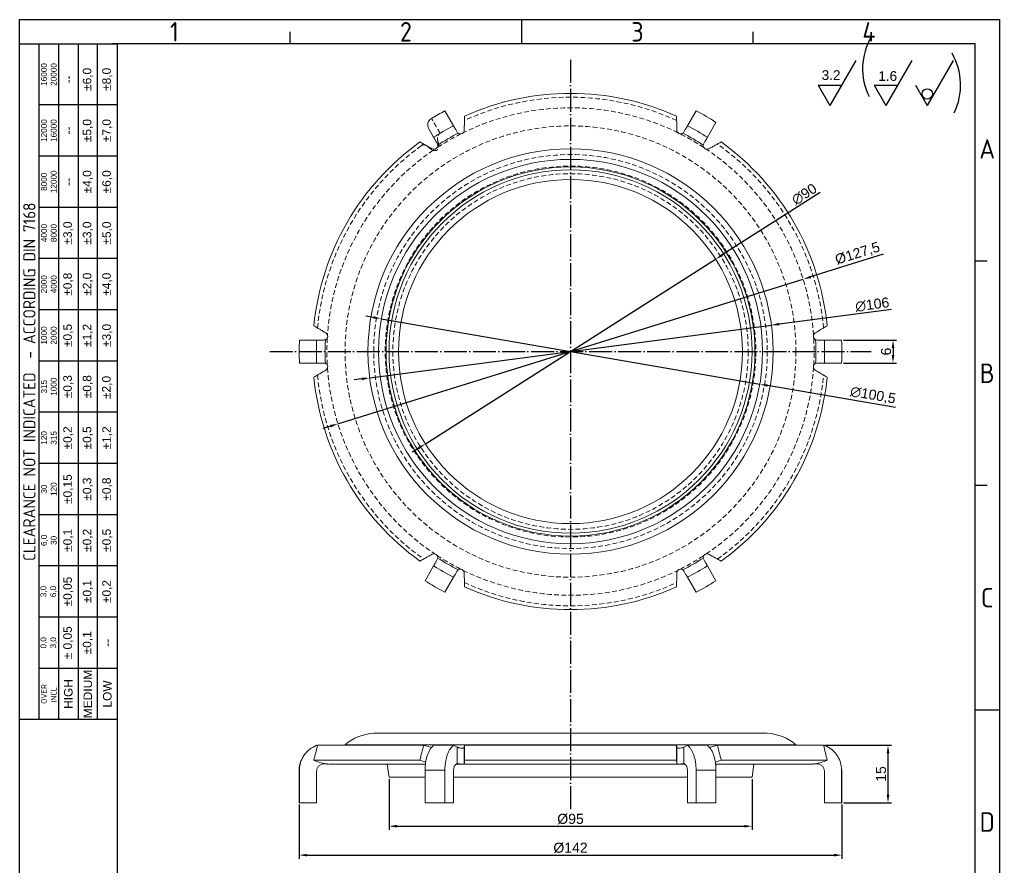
# Model space of a CAD drawing. Header units: millimetres. Extents: x 4187 to 4443, y 1230 to 1589.
# Drawn here: x 4186.7 to 4443.1, y 1367.1 to 1588.8 of the extents above; entities that cross this region are included whole.
import ezdxf
from ezdxf.enums import TextEntityAlignment as Align

# ---------------------------------------------------------------- set-up
doc = ezdxf.new("R2010")
doc.units = ezdxf.units.MM
doc.linetypes.add('ACAD_ISO04W100', pattern=[30, 24, -3, 0, -3])
doc.linetypes.add('HIDDEN', pattern=[1.905, 1.27, -0.635])
doc.layers.add('AM_4', color=1, linetype='ACAD_ISO04W100', lineweight=25)
doc.layers.add('AM_5', color=5, linetype='Continuous', lineweight=25)
doc.styles.add('ACISOTS', font='isocp.shx', dxfattribs={"height": 1})
doc.styles.get("Standard").update_dxf_attribs({"font": 'arial.ttf'})
doc.dimstyles.new('ISO-25', dxfattribs={"dimscale": 0.75, "dimtxt": 3.5, "dimasz": 2.75, "dimexe": 1.25, "dimexo": 0.625, "dimtad": 1, "dimtxsty": 'Standard', "dimcen": 2.5, "dimadec": 0, "dimazin": 0, "dimtfac": 1, "dimtmove": 0, "dimatfit": 3, "dimfxl": 1, "dimarcsym": 0})

# ---------------------------------------------------------------- blocks, each defined once
blk = doc.blocks.new('*D74')
at = {"layer": 'AM_5', "color": 0, "lineweight": -2, "ltscale": 0.25, "transparency": 16777216}
for p, q in [((4402.26, 1504.96), (4416.19, 1504.96)), ((4415.25, 1502.9), (4415.25, 1501.02)), ((4402.26, 1498.96), (4416.19, 1498.96))]:
    blk.add_line(p, q, dxfattribs=at)
at = {"layer": 'AM_5', "color": 0, "ltscale": 0.25, "transparency": 16777216}
for points in [[(4414.91, 1502.9), (4415.59, 1502.9), (4415.25, 1504.96)], [(4414.91, 1501.02), (4415.59, 1501.02), (4415.25, 1498.96)]]:
    blk.add_solid(points, dxfattribs=at)
at = {"layer": 'Defpoints', "color": 0, "ltscale": 0.25, "transparency": 16777216}
for p in [(4401.8, 1504.96), (4401.8, 1498.96), (4415.25, 1498.96)]:
    blk.add_point(p, dxfattribs=at)
at = {"layer": 'AM_5', "color": 0, "ltscale": 0.25, "transparency": 16777216, "insert": (4413.44, 1501.96), "char_height": 2.62, "attachment_point": 5, "rotation": 90}
blk.add_mtext('6', dxfattribs=at)
blk = doc.blocks.new('*D75')
at = {"layer": 'AM_5', "color": 0, "lineweight": -2, "ltscale": 0.25, "transparency": 16777216}
for p, q in [((4396.23, 1543.51), (4370.58, 1527.21)), ((4292.88, 1477.82), (4368.84, 1526.1)), ((4291.14, 1476.71), (4289.4, 1475.61))]:
    blk.add_line(p, q, dxfattribs=at)
at = {"layer": 'AM_5', "color": 0, "ltscale": 0.25, "transparency": 16777216}
for points in [[(4370.39, 1527.5), (4370.76, 1526.92), (4368.84, 1526.1)], [(4290.96, 1477), (4291.33, 1476.42), (4292.88, 1477.82)]]:
    blk.add_solid(points, dxfattribs=at)
at = {"layer": 'Defpoints', "color": 0, "ltscale": 0.25, "transparency": 16777216}
for p in [(4368.84, 1526.1), (4292.88, 1477.82)]:
    blk.add_point(p, dxfattribs=at)
at = {"layer": 'AM_5', "color": 0, "ltscale": 0.25, "transparency": 16777216, "insert": (4392.03, 1543.08), "char_height": 2.625, "attachment_point": 5, "rotation": 32.4431}
blk.add_mtext('∅90', dxfattribs=at)
blk = doc.blocks.new('*D76')
at = {"layer": 'AM_5', "color": 0, "lineweight": -2, "ltscale": 0.25, "transparency": 16777216}
for p, q in [((4283.36, 1390.17), (4283.36, 1376.89)), ((4378.36, 1390.17), (4378.36, 1376.89)), ((4285.42, 1377.83), (4376.3, 1377.83))]:
    blk.add_line(p, q, dxfattribs=at)
at = {"layer": 'AM_5', "color": 0, "ltscale": 0.25, "transparency": 16777216}
for points in [[(4285.42, 1378.17), (4285.42, 1377.49), (4283.36, 1377.83)], [(4376.3, 1378.17), (4376.3, 1377.49), (4378.36, 1377.83)]]:
    blk.add_solid(points, dxfattribs=at)
at = {"layer": 'Defpoints', "color": 0, "ltscale": 0.25, "transparency": 16777216}
for p in [(4283.36, 1390.64), (4378.36, 1390.64), (4378.36, 1377.83)]:
    blk.add_point(p, dxfattribs=at)
at = {"layer": 'AM_5', "color": 0, "ltscale": 0.25, "transparency": 16777216, "insert": (4330.86, 1379.71), "char_height": 2.625, "attachment_point": 5}
blk.add_mtext('%%C95', dxfattribs=at)
blk = doc.blocks.new('*D77')
at = {"layer": 'AM_5', "color": 0, "lineweight": -2, "ltscale": 0.25, "transparency": 16777216}
for p, q in [((4259.86, 1383.52), (4259.86, 1369.34)), ((4401.86, 1383.52), (4401.86, 1369.34)), ((4261.92, 1370.27), (4399.8, 1370.27))]:
    blk.add_line(p, q, dxfattribs=at)
at = {"layer": 'AM_5', "color": 0, "ltscale": 0.25, "transparency": 16777216}
for points in [[(4261.92, 1370.62), (4261.92, 1369.93), (4259.86, 1370.27)], [(4399.8, 1370.62), (4399.8, 1369.93), (4401.86, 1370.27)]]:
    blk.add_solid(points, dxfattribs=at)
at = {"layer": 'Defpoints', "color": 0, "ltscale": 0.25, "transparency": 16777216}
for p in [(4259.86, 1383.99), (4401.86, 1383.99), (4401.86, 1370.27)]:
    blk.add_point(p, dxfattribs=at)
at = {"layer": 'AM_5', "color": 0, "ltscale": 0.25, "transparency": 16777216, "insert": (4330.86, 1372.16), "char_height": 2.625, "attachment_point": 5}
blk.add_mtext('%%C142', dxfattribs=at)
blk = doc.blocks.new('*D78')
at = {"layer": 'AM_5', "color": 0, "lineweight": -2, "ltscale": 0.25, "transparency": 16777216}
for p, q in [((4397.54, 1398.99), (4414.88, 1398.99)), ((4413.94, 1386.05), (4413.94, 1396.93)), ((4402.26, 1383.99), (4414.88, 1383.99))]:
    blk.add_line(p, q, dxfattribs=at)
at = {"layer": 'AM_5', "color": 0, "ltscale": 0.25, "transparency": 16777216}
for points in [[(4413.6, 1396.93), (4414.29, 1396.93), (4413.94, 1398.99)], [(4413.6, 1386.05), (4414.29, 1386.05), (4413.94, 1383.99)]]:
    blk.add_solid(points, dxfattribs=at)
at = {"layer": 'Defpoints', "color": 0, "ltscale": 0.25, "transparency": 16777216}
for p in [(4397.07, 1398.99), (4413.94, 1398.99), (4401.8, 1383.99)]:
    blk.add_point(p, dxfattribs=at)
at = {"layer": 'AM_5', "color": 0, "ltscale": 0.25, "transparency": 16777216, "insert": (4412.13, 1391.49), "char_height": 2.625, "attachment_point": 5, "rotation": 90}
blk.add_mtext('15', dxfattribs=at)
blk = doc.blocks.new('*D79')
at = {"layer": 'AM_5', "color": 0, "lineweight": -2, "ltscale": 0.25, "transparency": 16777216}
for p, q in [((4412.67, 1527.38), (4393.7, 1521.48)), ((4269.99, 1483.05), (4391.73, 1520.87)), ((4268.02, 1482.44), (4266.05, 1481.83))]:
    blk.add_line(p, q, dxfattribs=at)
at = {"layer": 'AM_5', "color": 0, "ltscale": 0.25, "transparency": 16777216}
for points in [[(4393.6, 1521.81), (4393.8, 1521.15), (4391.73, 1520.87)], [(4267.92, 1482.77), (4268.12, 1482.11), (4269.99, 1483.05)]]:
    blk.add_solid(points, dxfattribs=at)
at = {"layer": 'Defpoints', "color": 0, "ltscale": 0.25, "transparency": 16777216}
for p in [(4391.73, 1520.87), (4269.99, 1483.05)]:
    blk.add_point(p, dxfattribs=at)
at = {"layer": 'AM_5', "color": 0, "ltscale": 0.25, "transparency": 16777216, "insert": (4406, 1527.49), "char_height": 2.625, "attachment_point": 5, "rotation": 17.2576}
blk.add_mtext('%%c127,5', dxfattribs=at)
blk = doc.blocks.new('*D80')
at = {"layer": 'AM_5', "color": 0, "lineweight": -2, "ltscale": 0.25, "transparency": 16777216}
for p, q in [((4414.81, 1512.98), (4385.45, 1509.13)), ((4278.31, 1495.06), (4383.41, 1508.86)), ((4276.27, 1494.79), (4274.22, 1494.53))]:
    blk.add_line(p, q, dxfattribs=at)
at = {"layer": 'AM_5', "color": 0, "ltscale": 0.25, "transparency": 16777216}
for points in [[(4385.41, 1509.47), (4385.5, 1508.79), (4383.41, 1508.86)], [(4276.22, 1495.13), (4276.31, 1494.45), (4278.31, 1495.06)]]:
    blk.add_solid(points, dxfattribs=at)
at = {"layer": 'Defpoints', "color": 0, "ltscale": 0.25, "transparency": 16777216}
for p in [(4383.41, 1508.86), (4278.31, 1495.06)]:
    blk.add_point(p, dxfattribs=at)
at = {"layer": 'AM_5', "color": 0, "ltscale": 0.25, "transparency": 16777216, "insert": (4409.81, 1514.22), "char_height": 2.625, "attachment_point": 5, "rotation": 7.479}
blk.add_mtext('∅106', dxfattribs=at)
blk = doc.blocks.new('*D81')
at = {"layer": 'AM_5', "color": 0, "lineweight": -2, "ltscale": 0.25, "transparency": 16777216}
for p, q in [((4279.31, 1510.86), (4277.28, 1511.21)), ((4281.34, 1510.51), (4380.38, 1493.41)), ((4415.87, 1487.29), (4382.41, 1493.06))]:
    blk.add_line(p, q, dxfattribs=at)
at = {"layer": 'AM_5', "color": 0, "ltscale": 0.25, "transparency": 16777216}
for points in [[(4279.37, 1511.2), (4279.25, 1510.52), (4281.34, 1510.51)], [(4382.47, 1493.4), (4382.35, 1492.72), (4380.38, 1493.41)]]:
    blk.add_solid(points, dxfattribs=at)
at = {"layer": 'Defpoints', "color": 0, "ltscale": 0.25, "transparency": 16777216}
for p in [(4281.34, 1510.51), (4380.38, 1493.41)]:
    blk.add_point(p, dxfattribs=at)
at = {"layer": 'AM_5', "color": 0, "ltscale": 0.25, "transparency": 16777216, "insert": (4409.98, 1490.42), "char_height": 2.625, "attachment_point": 5, "rotation": 350.206}
blk.add_mtext('∅100,5', dxfattribs=at)

msp = doc.modelspace()

# ---------------------------------------------------------------- linework, layer by layer
at = {"color": 135, "lineweight": 25}
for p, q in [((4186.694, 1230.315), (4186.694, 1588.758)), ((4186.694, 1588.758), (4443.089, 1588.758)), ((4318.081, 1582.38), (4318.081, 1588.758)), ((4443.089, 1588.758), (4443.089, 1230.315)), ((4257.49, 1582.38), (4257.49, 1585.569)), ((4378.671, 1582.38), (4378.671, 1585.569)), ((4191.797, 1405.71), (4191.797, 1582.38)), ((4196.899, 1582.38), (4196.899, 1405.71)), ((4202.001, 1582.38), (4202.001, 1405.71)), ((4207.104, 1405.71), (4207.104, 1582.38)), ((4212.206, 1566.435), (4191.797, 1566.435)), ((4212.206, 1553.041), (4191.797, 1553.041)), ((4212.206, 1539.647), (4191.797, 1539.647)), ((4212.206, 1526.254), (4191.797, 1526.254)), ((4439.9, 1525.616), (4436.711, 1525.616)), ((4212.206, 1512.86), (4191.797, 1512.86)), ((4212.206, 1499.466), (4191.797, 1499.466)), ((4212.206, 1486.072), (4191.797, 1486.072)), ((4212.206, 1472.679), (4191.797, 1472.679)), ((4439.9, 1466.938), (4436.711, 1466.938)), ((4212.206, 1459.285), (4191.797, 1459.285)), ((4212.206, 1445.891), (4191.797, 1445.891)), ((4212.206, 1432.497), (4191.797, 1432.497)), ((4212.206, 1419.103), (4191.797, 1419.103)), ((4436.711, 1408.261), (4443.089, 1408.261))]:
    msp.add_line(p, q, dxfattribs=at)
for p, q in [((4436.711, 1582.38), (4210.931, 1582.38)), ((4212.206, 1582.38), (4212.206, 1236.693)), ((4436.711, 1236.693), (4436.711, 1582.38))]:
    msp.add_line(p, q)
at = {"color": 7, "linetype": 'Continuous', "lineweight": 15}
for p, q in [((4297.989, 1564.894), (4300.242, 1560.993)), ((4361.478, 1560.993), (4363.73, 1564.894)), ((4368.926, 1561.894), (4366.674, 1557.993)), ((4295.045, 1557.993), (4293.765, 1560.21)), ((4259.923, 1504.961), (4264.427, 1504.961)), ((4397.292, 1504.961), (4401.796, 1504.961)), ((4264.427, 1498.961), (4259.923, 1498.961)), ((4401.796, 1498.961), (4397.292, 1498.961)), ((4292.793, 1442.028), (4295.045, 1445.929)), ((4366.674, 1445.929), (4368.926, 1442.028)), ((4300.242, 1442.929), (4297.989, 1439.028)), ((4363.73, 1439.028), (4361.478, 1442.929)), ((4382.36, 1402.14), (4279.36, 1402.14)), ((4264.36, 1398.989), (4263.575, 1398.633)), ((4264.633, 1398.936), (4264.427, 1398.989)), ((4292.413, 1398.989), (4264.646, 1398.989)), ((4271.86, 1399.14), (4271.635, 1398.989)), ((4389.86, 1399.14), (4271.86, 1399.14)), ((4294.492, 1398.438), (4292.413, 1398.989)), ((4300.242, 1398.989), (4295.045, 1398.989)), ((4301.184, 1398.503), (4300.242, 1398.989)), ((4301.184, 1394.182), (4301.184, 1398.503)), ((4303.05, 1398.4), (4303.05, 1394.165)), ((4358.626, 1398.989), (4303.093, 1398.989)), ((4358.669, 1394.165), (4358.669, 1398.4)), ((4361.478, 1398.989), (4360.535, 1398.503)), ((4360.535, 1398.503), (4360.535, 1394.182)), ((4366.674, 1398.989), (4361.478, 1398.989)), ((4369.306, 1398.989), (4367.231, 1398.439)), ((4397.073, 1398.989), (4369.306, 1398.989)), ((4390.084, 1398.989), (4389.86, 1399.14)), ((4397.292, 1398.989), (4397.086, 1398.936)), ((4291.445, 1395.116), (4263.697, 1395.116)), ((4291.445, 1395.116), (4292.962, 1394.545)), ((4358.608, 1395.116), (4303.112, 1395.116)), ((4368.752, 1394.558), (4370.275, 1395.116)), ((4398.023, 1395.116), (4370.275, 1395.116)), ((4259.86, 1392.451), (4259.86, 1383.989)), ((4259.923, 1383.989), (4259.923, 1392.451)), ((4268.504, 1394.028), (4292.874, 1394.028)), ((4282.908, 1394.028), (4283.36, 1390.64)), ((4297.989, 1392.451), (4292.793, 1392.451)), ((4292.793, 1383.989), (4292.793, 1392.451)), ((4297.989, 1383.989), (4297.989, 1392.451)), ((4300.822, 1394.028), (4360.856, 1394.028)), ((4363.73, 1383.989), (4363.73, 1392.451)), ((4368.926, 1392.451), (4363.73, 1392.451)), ((4368.836, 1394.028), (4393.215, 1394.028)), ((4368.926, 1383.989), (4368.926, 1392.451)), ((4378.36, 1390.64), (4378.811, 1394.028)), ((4401.796, 1383.989), (4401.796, 1392.451)), ((4401.86, 1383.989), (4401.86, 1392.451)), ((4264.427, 1383.989), (4264.427, 1392.185)), ((4292.793, 1390.64), (4283.36, 1390.64)), ((4300.242, 1383.989), (4300.242, 1392.185)), ((4361.478, 1390.64), (4300.242, 1390.64)), ((4361.478, 1383.989), (4361.478, 1392.185)), ((4378.36, 1390.64), (4368.926, 1390.64)), ((4397.292, 1383.989), (4397.292, 1392.185)), ((4259.86, 1383.989), (4264.427, 1383.989)), ((4292.793, 1383.989), (4300.242, 1383.989)), ((4361.478, 1383.989), (4368.926, 1383.989)), ((4397.292, 1383.989), (4401.86, 1383.989))]:
    msp.add_line(p, q, dxfattribs=at)
at = {"color": 8, "linetype": 'Continuous', "lineweight": 15}
for p, q in [((4259.923, 1392.451), (4259.86, 1392.451)), ((4266.313, 1394.182), (4266.313, 1394.278)), ((4266.726, 1394.164), (4266.651, 1394.164)), ((4301.468, 1394.164), (4301.112, 1394.164)), ((4360.517, 1394.164), (4360.251, 1394.164)), ((4395.068, 1394.164), (4394.994, 1394.164)), ((4395.407, 1394.282), (4395.407, 1394.182))]:
    msp.add_line(p, q, dxfattribs=at)
at = {"color": 135, "lineweight": 25}
msp.add_lwpolyline([(4212.206, 1582.38), (4212.206, 1405.71), (4186.694, 1405.71), (4186.694, 1582.38)], close=True, dxfattribs=at)
at = {"color": 7, "linetype": 'HIDDEN', "lineweight": 0}
for radius in [59, 51.5, 48.5, 46.5]:
    msp.add_circle((4330.86, 1501.961), radius, dxfattribs=at)
at = {"color": 7, "linetype": 'Continuous', "lineweight": 15}
for radius in [53, 50.251, 48.269, 47.5, 45]:
    msp.add_circle((4330.86, 1501.961), radius, dxfattribs=at)
for centre, radius, start, end in [((4330.86, 1501.961), 67.5, 65.72713, 114.27287), ((4330.86, 1501.961), 71, 117.57833, 120.8304), ((4330.86, 1501.961), 71, 57.57833, 62.42167), ((4295.497, 1561.21), 2, 120.8304, 210), ((4330.86, 1501.961), 66.5, 117.41435, 122.58565), ((4330.86, 1501.961), 64.208, 117.24224, 122.75776), ((4330.86, 1501.961), 64.208, 57.24224, 62.75776), ((4330.86, 1501.961), 66.5, 57.41435, 62.58565), ((4330.86, 1501.961), 67.5, 125.72713, 174.27287), ((4330.86, 1501.961), 67.5, 5.72713, 54.27287), ((4330.86, 1501.961), 64.208, 177.24224, 182.75776), ((4330.86, 1501.961), 64.208, 357.24224, 2.75776), ((4330.86, 1501.961), 71, 177.57833, 182.42167), ((4330.86, 1501.961), 66.5, 177.41435, 182.58565), ((4330.86, 1501.961), 66.5, 357.41435, 2.58565), ((4330.86, 1501.961), 71, 357.57833, 2.42167), ((4330.86, 1501.961), 67.5, 185.72713, 234.27287), ((4330.86, 1501.961), 67.5, 305.72713, 354.27287), ((4330.86, 1501.961), 64.208, 237.24224, 242.75776), ((4330.86, 1501.961), 64.208, 297.24224, 302.75776), ((4330.86, 1501.961), 66.5, 237.41435, 242.58565), ((4330.86, 1501.961), 66.5, 297.41435, 302.58565), ((4330.86, 1501.961), 71, 237.57833, 242.42167), ((4330.86, 1501.961), 71, 297.57833, 302.42167), ((4330.86, 1501.961), 67.5, 245.72713, 294.27287), ((4280.093, 1389.43), 12.731, 93.3045, 130.29832), ((4381.626, 1389.43), 12.731, 49.70168, 86.6955), ((4266.86, 1392.451), 7, 159.15934, 180), ((4268.504, 1406.727), 12.7, 261.61226, 270), ((4393.215, 1406.727), 12.7, 270, 278.38774), ((4395.36, 1392.185), 2, 90, 98.38774)]:
    msp.add_arc(centre, radius, start, end, dxfattribs=at)
at = {"color": 7, "linetype": 'HIDDEN', "lineweight": 0}
for centre, radius, start, end in [((4330.86, 1501.961), 66.5, 65.32034, 114.67966), ((4330.86, 1501.961), 63.74, 63.87232, 116.12768), ((4296.438, 1556.219), 0.471, 117.26703, 162.63183), ((4330.86, 1501.961), 63.74, 116.7801, 122.77232), ((4330.86, 1501.961), 63.74, 56.7801, 63.2199), ((4330.86, 1501.961), 66.5, 125.99279, 174.67966), ((4330.86, 1501.961), 63.74, 124.3199, 176.12768), ((4330.86, 1501.961), 63.74, 3.87232, 56.12768), ((4330.86, 1501.961), 66.5, 5.32034, 54.67966), ((4330.86, 1501.961), 63.74, 176.7801, 183.2199), ((4330.86, 1501.961), 63.74, 356.7801, 3.2199), ((4330.86, 1501.961), 63.74, 183.87232, 236.12768), ((4330.86, 1501.961), 63.74, 303.87232, 356.12768), ((4330.86, 1501.961), 66.5, 185.32034, 234.67966), ((4330.86, 1501.961), 66.5, 305.32034, 354.67966), ((4330.86, 1501.961), 63.74, 236.7801, 243.2199), ((4330.86, 1501.961), 63.74, 296.7801, 303.2199), ((4330.86, 1501.961), 63.74, 243.87232, 296.12768), ((4330.86, 1501.961), 66.5, 245.32034, 294.67966)]:
    msp.add_arc(centre, radius, start, end, dxfattribs=at)
for points, knots in [([(4296.738, 1559.039), (4296.571, 1559.325), (4296.41, 1559.601), (4296.101, 1560.132), (4295.953, 1560.387), (4295.676, 1560.862), (4295.546, 1561.085), (4295.304, 1561.499), (4295.192, 1561.693), (4294.991, 1562.036), (4294.903, 1562.188), (4294.749, 1562.452), (4294.683, 1562.565), (4294.525, 1562.836), (4294.472, 1562.927), (4294.472, 1562.927)], [0, 0, 0, 0, 0.125, 0.125, 0.25, 0.25, 0.375, 0.375, 0.5, 0.5, 0.625, 0.625, 0.75, 0.75, 1, 1, 1, 1]), ([(4296.222, 1556.638), (4296.161, 1556.847), (4296.115, 1557.058), (4296.062, 1557.486), (4296.056, 1557.705), (4296.097, 1558.034), (4296.119, 1558.142), (4296.184, 1558.355), (4296.226, 1558.459), (4296.387, 1558.75), (4296.543, 1558.922), (4296.738, 1559.039)], [0, 0, 0, 0, 0.25, 0.25, 0.5, 0.5, 0.625, 0.625, 0.75, 0.75, 1, 1, 1, 1]), ([(4291.779, 1555.765), (4291.904, 1555.856), (4292.043, 1555.923), (4292.338, 1555.997), (4292.492, 1556.003), (4292.789, 1555.955), (4292.933, 1555.902), (4293.196, 1555.766), (4293.319, 1555.683), (4293.674, 1555.413), (4293.894, 1555.208), (4294.369, 1554.85), (4294.624, 1554.696), (4294.922, 1554.604)], [0, 0, 0, 0, 0.125, 0.125, 0.25, 0.25, 0.375, 0.375, 0.5, 0.5, 0.75, 0.75, 1, 1, 1, 1]), ([(4294.922, 1554.604), (4295.087, 1554.553), (4295.259, 1554.519), (4295.52, 1554.514), (4295.606, 1554.519), (4295.779, 1554.555), (4295.863, 1554.586), (4296.009, 1554.683), (4296.07, 1554.749), (4296.169, 1554.893), (4296.208, 1554.971), (4296.305, 1555.215), (4296.34, 1555.384), (4296.357, 1555.555)], [0, 0, 0, 0, 0.25, 0.25, 0.375, 0.375, 0.5, 0.5, 0.625, 0.625, 0.75, 0.75, 1, 1, 1, 1])]:
    msp.add_open_spline(points, degree=3, knots=knots, dxfattribs=at)
at = {"color": 7, "linetype": 'Continuous', "lineweight": 15}
for points, knots in [([(4303.05, 1559.843), (4303.061, 1560.463), (4303.071, 1561.082), (4303.092, 1562.307), (4303.102, 1562.907), (4303.112, 1563.494)], [0, 0, 0, 0, 0.5, 0.5, 1, 1, 1, 1]), ([(4300.242, 1560.993), (4300.242, 1560.993), (4300.248, 1560.982), (4300.271, 1560.941), (4300.289, 1560.911), (4300.336, 1560.83), (4300.364, 1560.78), (4300.432, 1560.663), (4300.471, 1560.595), (4300.558, 1560.445), (4300.605, 1560.364), (4300.707, 1560.187), (4300.762, 1560.091), (4300.933, 1559.796), (4301.057, 1559.58), (4301.184, 1559.36)], [0, 0, 0, 0, 0.125, 0.125, 0.25, 0.25, 0.375, 0.375, 0.5, 0.5, 0.625, 0.625, 0.75, 0.75, 1, 1, 1, 1]), ([(4303.05, 1559.843), (4303.049, 1559.752), (4303.035, 1559.663), (4302.984, 1559.49), (4302.946, 1559.406), (4302.802, 1559.176), (4302.662, 1559.048), (4302.337, 1558.885), (4302.153, 1558.849), (4301.791, 1558.877), (4301.614, 1558.942), (4301.468, 1559.047)], [0, 0, 0, 0, 0.125, 0.125, 0.25, 0.25, 0.5, 0.5, 0.75, 0.75, 1, 1, 1, 1]), ([(4360.251, 1559.047), (4360.105, 1558.942), (4359.93, 1558.878), (4359.567, 1558.849), (4359.382, 1558.885), (4359.058, 1559.048), (4358.919, 1559.174), (4358.725, 1559.483), (4358.672, 1559.661), (4358.669, 1559.843)], [0, 0, 0, 0, 0.25, 0.25, 0.5, 0.5, 0.75, 0.75, 1, 1, 1, 1]), ([(4360.535, 1559.36), (4360.599, 1559.47), (4360.661, 1559.577), (4360.782, 1559.788), (4360.842, 1559.892), (4360.957, 1560.091), (4361.011, 1560.184), (4361.113, 1560.361), (4361.161, 1560.445), (4361.248, 1560.594), (4361.286, 1560.661), (4361.354, 1560.779), (4361.383, 1560.829), (4361.453, 1560.95), (4361.478, 1560.993), (4361.478, 1560.993)], [0, 0, 0, 0, 0.125, 0.125, 0.25, 0.25, 0.375, 0.375, 0.5, 0.5, 0.625, 0.625, 0.75, 0.75, 1, 1, 1, 1]), ([(4295.988, 1556.36), (4295.925, 1556.47), (4295.862, 1556.577), (4295.741, 1556.788), (4295.681, 1556.892), (4295.566, 1557.091), (4295.512, 1557.184), (4295.41, 1557.361), (4295.362, 1557.445), (4295.275, 1557.594), (4295.237, 1557.661), (4295.169, 1557.779), (4295.14, 1557.829), (4295.07, 1557.95), (4295.045, 1557.993), (4295.045, 1557.993)], [0, 0, 0, 0, 0.125, 0.125, 0.25, 0.25, 0.375, 0.375, 0.5, 0.5, 0.625, 0.625, 0.75, 0.75, 1, 1, 1, 1]), ([(4366.674, 1557.993), (4366.674, 1557.993), (4366.668, 1557.982), (4366.644, 1557.941), (4366.626, 1557.911), (4366.58, 1557.83), (4366.551, 1557.78), (4366.484, 1557.663), (4366.444, 1557.595), (4366.358, 1557.445), (4366.311, 1557.364), (4366.209, 1557.187), (4366.153, 1557.091), (4365.983, 1556.796), (4365.858, 1556.58), (4365.731, 1556.36)], [0, 0, 0, 0, 0.125, 0.125, 0.25, 0.25, 0.375, 0.375, 0.5, 0.5, 0.625, 0.625, 0.75, 0.75, 1, 1, 1, 1]), ([(4367.083, 1554.986), (4367.355, 1555.137), (4367.626, 1555.287), (4368.168, 1555.588), (4368.439, 1555.739), (4369.244, 1556.186), (4369.767, 1556.476), (4370.275, 1556.758)], [0, 0, 0, 0, 0.25, 0.25, 0.5, 0.5, 1, 1, 1, 1]), ([(4296.117, 1555.958), (4296.135, 1555.779), (4296.103, 1555.595), (4295.947, 1555.266), (4295.823, 1555.124), (4295.52, 1554.925), (4295.341, 1554.867), (4294.977, 1554.854), (4294.796, 1554.897), (4294.637, 1554.986)], [0, 0, 0, 0, 0.25, 0.25, 0.5, 0.5, 0.75, 0.75, 1, 1, 1, 1]), ([(4367.083, 1554.986), (4367.003, 1554.941), (4366.919, 1554.909), (4366.743, 1554.866), (4366.652, 1554.857), (4366.381, 1554.867), (4366.2, 1554.924), (4365.896, 1555.124), (4365.773, 1555.265), (4365.616, 1555.593), (4365.584, 1555.779), (4365.602, 1555.958)], [0, 0, 0, 0, 0.125, 0.125, 0.25, 0.25, 0.5, 0.5, 0.75, 0.75, 1, 1, 1, 1]), ([(4266.827, 1506.818), (4266.56, 1506.978), (4266.294, 1507.138), (4265.763, 1507.457), (4265.497, 1507.617), (4264.707, 1508.09), (4264.195, 1508.398), (4263.697, 1508.697)], [0, 0, 0, 0, 0.25, 0.25, 0.5, 0.5, 1, 1, 1, 1]), ([(4266.827, 1506.818), (4266.905, 1506.771), (4266.975, 1506.715), (4267.1, 1506.584), (4267.154, 1506.509), (4267.281, 1506.27), (4267.322, 1506.084), (4267.301, 1505.722), (4267.24, 1505.544), (4267.034, 1505.244), (4266.889, 1505.124), (4266.726, 1505.05)], [0, 0, 0, 0, 0.125, 0.125, 0.25, 0.25, 0.5, 0.5, 0.75, 0.75, 1, 1, 1, 1]), ([(4394.994, 1505.05), (4394.83, 1505.124), (4394.686, 1505.244), (4394.48, 1505.543), (4394.419, 1505.722), (4394.398, 1506.083), (4394.438, 1506.268), (4394.608, 1506.59), (4394.736, 1506.725), (4394.892, 1506.818)], [0, 0, 0, 0, 0.25, 0.25, 0.5, 0.5, 0.75, 0.75, 1, 1, 1, 1]), ([(4264.427, 1504.961), (4264.427, 1504.961), (4264.439, 1504.961), (4264.487, 1504.961), (4264.522, 1504.961), (4264.616, 1504.961), (4264.673, 1504.961), (4264.808, 1504.961), (4264.887, 1504.961), (4265.059, 1504.961), (4265.154, 1504.961), (4265.358, 1504.961), (4265.468, 1504.961), (4265.81, 1504.961), (4266.059, 1504.961), (4266.313, 1504.961)], [0, 0, 0, 0, 0.125, 0.125, 0.25, 0.25, 0.375, 0.375, 0.5, 0.5, 0.625, 0.625, 0.75, 0.75, 1, 1, 1, 1]), ([(4395.407, 1504.961), (4395.534, 1504.961), (4395.658, 1504.961), (4395.901, 1504.961), (4396.021, 1504.961), (4396.25, 1504.961), (4396.359, 1504.961), (4396.563, 1504.961), (4396.659, 1504.961), (4396.832, 1504.961), (4396.909, 1504.961), (4397.045, 1504.961), (4397.103, 1504.961), (4397.243, 1504.961), (4397.292, 1504.961), (4397.292, 1504.961)], [0, 0, 0, 0, 0.125, 0.125, 0.25, 0.25, 0.375, 0.375, 0.5, 0.5, 0.625, 0.625, 0.75, 0.75, 1, 1, 1, 1]), ([(4266.313, 1498.961), (4266.186, 1498.961), (4266.061, 1498.961), (4265.818, 1498.961), (4265.698, 1498.961), (4265.469, 1498.961), (4265.361, 1498.961), (4265.157, 1498.961), (4265.06, 1498.961), (4264.887, 1498.961), (4264.81, 1498.961), (4264.674, 1498.961), (4264.616, 1498.961), (4264.476, 1498.961), (4264.427, 1498.961), (4264.427, 1498.961)], [0, 0, 0, 0, 0.125, 0.125, 0.25, 0.25, 0.375, 0.375, 0.5, 0.5, 0.625, 0.625, 0.75, 0.75, 1, 1, 1, 1]), ([(4266.726, 1498.871), (4266.89, 1498.797), (4267.033, 1498.678), (4267.239, 1498.378), (4267.301, 1498.199), (4267.322, 1497.838), (4267.282, 1497.654), (4267.111, 1497.332), (4266.983, 1497.197), (4266.827, 1497.103)], [0, 0, 0, 0, 0.25, 0.25, 0.5, 0.5, 0.75, 0.75, 1, 1, 1, 1]), ([(4394.892, 1497.103), (4394.814, 1497.15), (4394.744, 1497.206), (4394.619, 1497.337), (4394.566, 1497.412), (4394.439, 1497.651), (4394.398, 1497.837), (4394.419, 1498.199), (4394.479, 1498.377), (4394.685, 1498.677), (4394.83, 1498.797), (4394.994, 1498.871)], [0, 0, 0, 0, 0.125, 0.125, 0.25, 0.25, 0.5, 0.5, 0.75, 0.75, 1, 1, 1, 1]), ([(4397.292, 1498.961), (4397.292, 1498.961), (4397.28, 1498.961), (4397.233, 1498.961), (4397.197, 1498.961), (4397.104, 1498.961), (4397.046, 1498.961), (4396.911, 1498.961), (4396.833, 1498.961), (4396.66, 1498.961), (4396.566, 1498.961), (4396.361, 1498.961), (4396.251, 1498.961), (4395.91, 1498.961), (4395.661, 1498.961), (4395.407, 1498.961)], [0, 0, 0, 0, 0.125, 0.125, 0.25, 0.25, 0.375, 0.375, 0.5, 0.5, 0.625, 0.625, 0.75, 0.75, 1, 1, 1, 1]), ([(4394.892, 1497.103), (4395.159, 1496.943), (4395.425, 1496.783), (4395.957, 1496.464), (4396.223, 1496.305), (4397.012, 1495.831), (4397.524, 1495.524), (4398.023, 1495.225)], [0, 0, 0, 0, 0.25, 0.25, 0.5, 0.5, 1, 1, 1, 1]), ([(4294.637, 1448.936), (4294.365, 1448.785), (4294.093, 1448.634), (4293.551, 1448.333), (4293.28, 1448.183), (4292.475, 1447.736), (4291.953, 1447.446), (4291.445, 1447.164)], [0, 0, 0, 0, 0.25, 0.25, 0.5, 0.5, 1, 1, 1, 1]), ([(4294.637, 1448.936), (4294.716, 1448.98), (4294.8, 1449.012), (4294.976, 1449.055), (4295.068, 1449.064), (4295.338, 1449.054), (4295.519, 1448.997), (4295.823, 1448.798), (4295.946, 1448.656), (4296.103, 1448.328), (4296.135, 1448.142), (4296.117, 1447.964)], [0, 0, 0, 0, 0.125, 0.125, 0.25, 0.25, 0.5, 0.5, 0.75, 0.75, 1, 1, 1, 1]), ([(4365.602, 1447.964), (4365.584, 1448.143), (4365.616, 1448.327), (4365.772, 1448.655), (4365.897, 1448.798), (4366.199, 1448.996), (4366.379, 1449.054), (4366.743, 1449.067), (4366.924, 1449.024), (4367.083, 1448.936)], [0, 0, 0, 0, 0.25, 0.25, 0.5, 0.5, 0.75, 0.75, 1, 1, 1, 1]), ([(4295.045, 1445.929), (4295.045, 1445.929), (4295.051, 1445.939), (4295.075, 1445.98), (4295.093, 1446.011), (4295.14, 1446.092), (4295.168, 1446.141), (4295.236, 1446.258), (4295.275, 1446.326), (4295.361, 1446.476), (4295.409, 1446.558), (4295.511, 1446.735), (4295.566, 1446.83), (4295.737, 1447.126), (4295.861, 1447.341), (4295.988, 1447.561)], [0, 0, 0, 0, 0.125, 0.125, 0.25, 0.25, 0.375, 0.375, 0.5, 0.5, 0.625, 0.625, 0.75, 0.75, 1, 1, 1, 1]), ([(4365.731, 1447.561), (4365.795, 1447.451), (4365.857, 1447.344), (4365.978, 1447.133), (4366.038, 1447.029), (4366.153, 1446.831), (4366.207, 1446.737), (4366.309, 1446.56), (4366.357, 1446.477), (4366.444, 1446.327), (4366.483, 1446.26), (4366.55, 1446.142), (4366.58, 1446.092), (4366.649, 1445.971), (4366.674, 1445.929), (4366.674, 1445.929)], [0, 0, 0, 0, 0.125, 0.125, 0.25, 0.25, 0.375, 0.375, 0.5, 0.5, 0.625, 0.625, 0.75, 0.75, 1, 1, 1, 1]), ([(4301.184, 1444.561), (4301.121, 1444.451), (4301.059, 1444.344), (4300.937, 1444.133), (4300.877, 1444.029), (4300.762, 1443.831), (4300.708, 1443.737), (4300.606, 1443.56), (4300.558, 1443.477), (4300.472, 1443.327), (4300.433, 1443.26), (4300.365, 1443.142), (4300.336, 1443.092), (4300.266, 1442.971), (4300.242, 1442.929), (4300.242, 1442.929)], [0, 0, 0, 0, 0.125, 0.125, 0.25, 0.25, 0.375, 0.375, 0.5, 0.5, 0.625, 0.625, 0.75, 0.75, 1, 1, 1, 1]), ([(4301.468, 1444.874), (4301.614, 1444.979), (4301.79, 1445.044), (4302.152, 1445.073), (4302.338, 1445.036), (4302.661, 1444.874), (4302.801, 1444.747), (4302.994, 1444.438), (4303.047, 1444.26), (4303.05, 1444.078)], [0, 0, 0, 0, 0.25, 0.25, 0.5, 0.5, 0.75, 0.75, 1, 1, 1, 1]), ([(4358.669, 1444.078), (4358.659, 1443.458), (4358.648, 1442.839), (4358.628, 1441.615), (4358.618, 1441.015), (4358.608, 1440.428)], [0, 0, 0, 0, 0.5, 0.5, 1, 1, 1, 1]), ([(4358.669, 1444.078), (4358.671, 1444.169), (4358.684, 1444.258), (4358.736, 1444.432), (4358.773, 1444.515), (4358.917, 1444.745), (4359.057, 1444.873), (4359.382, 1445.036), (4359.566, 1445.073), (4359.929, 1445.044), (4360.105, 1444.979), (4360.251, 1444.874)], [0, 0, 0, 0, 0.125, 0.125, 0.25, 0.25, 0.5, 0.5, 0.75, 0.75, 1, 1, 1, 1]), ([(4361.478, 1442.929), (4361.478, 1442.929), (4361.472, 1442.939), (4361.448, 1442.98), (4361.43, 1443.011), (4361.384, 1443.092), (4361.355, 1443.141), (4361.287, 1443.258), (4361.248, 1443.326), (4361.162, 1443.476), (4361.115, 1443.558), (4361.012, 1443.735), (4360.957, 1443.83), (4360.787, 1444.126), (4360.662, 1444.341), (4360.535, 1444.561)], [0, 0, 0, 0, 0.125, 0.125, 0.25, 0.25, 0.375, 0.375, 0.5, 0.5, 0.625, 0.625, 0.75, 0.75, 1, 1, 1, 1]), ([(4264.427, 1398.989), (4263.765, 1398.736), (4263.156, 1398.391), (4262.323, 1397.738), (4262.061, 1397.497), (4261.582, 1396.987), (4261.362, 1396.715), (4260.963, 1396.137), (4260.783, 1395.828), (4260.475, 1395.197), (4260.346, 1394.872), (4260.137, 1394.203), (4260.057, 1393.857), (4259.95, 1393.158), (4259.923, 1392.806), (4259.923, 1392.451)], [0, 0, 0, 0, 0.25, 0.25, 0.375, 0.375, 0.5, 0.5, 0.625, 0.625, 0.75, 0.75, 0.875, 0.875, 1, 1, 1, 1]), ([(4292.793, 1392.451), (4292.793, 1393.161), (4292.846, 1393.852), (4293.003, 1394.863), (4293.069, 1395.193), (4293.222, 1395.823), (4293.31, 1396.126), (4293.509, 1396.705), (4293.621, 1396.983), (4293.861, 1397.495), (4293.99, 1397.731), (4294.265, 1398.165), (4294.412, 1398.363), (4294.72, 1398.712), (4294.88, 1398.863), (4295.045, 1398.989)], [0, 0, 0, 0, 0.25, 0.25, 0.375, 0.375, 0.5, 0.5, 0.625, 0.625, 0.75, 0.75, 0.875, 0.875, 1, 1, 1, 1]), ([(4300.242, 1398.989), (4299.91, 1398.736), (4299.606, 1398.391), (4299.19, 1397.738), (4299.059, 1397.497), (4298.819, 1396.987), (4298.709, 1396.715), (4298.509, 1396.137), (4298.419, 1395.828), (4298.265, 1395.197), (4298.201, 1394.872), (4298.096, 1394.203), (4298.056, 1393.857), (4298.003, 1393.158), (4297.989, 1392.806), (4297.989, 1392.451)], [0, 0, 0, 0, 0.25, 0.25, 0.375, 0.375, 0.5, 0.5, 0.625, 0.625, 0.75, 0.75, 0.875, 0.875, 1, 1, 1, 1]), ([(4301.184, 1398.503), (4301.232, 1398.479), (4301.289, 1398.455), (4301.425, 1398.409), (4301.502, 1398.387), (4301.752, 1398.327), (4301.947, 1398.295), (4302.141, 1398.277)], [0, 0, 0, 0, 0.25, 0.25, 0.5, 0.5, 1, 1, 1, 1]), ([(4302.141, 1398.277), (4302.264, 1398.265), (4302.384, 1398.259), (4302.607, 1398.259), (4302.707, 1398.265), (4302.79, 1398.277)], [0, 0, 0, 0, 0.5, 0.5, 1, 1, 1, 1]), ([(4358.929, 1398.277), (4359.013, 1398.265), (4359.112, 1398.259), (4359.335, 1398.259), (4359.455, 1398.265), (4359.579, 1398.277)], [0, 0, 0, 0, 0.5, 0.5, 1, 1, 1, 1]), ([(4359.579, 1398.277), (4359.772, 1398.295), (4359.965, 1398.327), (4360.3, 1398.407), (4360.441, 1398.454), (4360.535, 1398.503)], [0, 0, 0, 0, 0.5, 0.5, 1, 1, 1, 1]), ([(4363.73, 1392.451), (4363.73, 1393.161), (4363.677, 1393.852), (4363.52, 1394.863), (4363.455, 1395.193), (4363.302, 1395.823), (4363.214, 1396.126), (4363.014, 1396.705), (4362.902, 1396.983), (4362.662, 1397.495), (4362.533, 1397.731), (4362.258, 1398.165), (4362.111, 1398.363), (4361.803, 1398.712), (4361.643, 1398.863), (4361.478, 1398.989)], [0, 0, 0, 0, 0.25, 0.25, 0.375, 0.375, 0.5, 0.5, 0.625, 0.625, 0.75, 0.75, 0.875, 0.875, 1, 1, 1, 1]), ([(4366.674, 1398.989), (4367.005, 1398.736), (4367.31, 1398.391), (4367.726, 1397.738), (4367.857, 1397.497), (4368.097, 1396.987), (4368.207, 1396.715), (4368.406, 1396.137), (4368.496, 1395.828), (4368.65, 1395.197), (4368.715, 1394.872), (4368.819, 1394.203), (4368.859, 1393.857), (4368.913, 1393.158), (4368.926, 1392.806), (4368.926, 1392.451)], [0, 0, 0, 0, 0.25, 0.25, 0.375, 0.375, 0.5, 0.5, 0.625, 0.625, 0.75, 0.75, 0.875, 0.875, 1, 1, 1, 1]), ([(4401.796, 1392.451), (4401.796, 1393.161), (4401.691, 1393.852), (4401.377, 1394.863), (4401.246, 1395.193), (4400.94, 1395.823), (4400.764, 1396.126), (4400.365, 1396.705), (4400.141, 1396.983), (4399.661, 1397.495), (4399.403, 1397.731), (4398.853, 1398.165), (4398.558, 1398.363), (4397.943, 1398.712), (4397.623, 1398.863), (4397.292, 1398.989)], [0, 0, 0, 0, 0.25, 0.25, 0.375, 0.375, 0.5, 0.5, 0.625, 0.625, 0.75, 0.75, 0.875, 0.875, 1, 1, 1, 1]), ([(4266.827, 1394.165), (4266.296, 1394.247), (4265.765, 1394.367), (4264.714, 1394.685), (4264.2, 1394.881), (4263.697, 1395.116)], [0, 0, 0, 0, 0.5, 0.5, 1, 1, 1, 1]), ([(4303.05, 1394.165), (4303.055, 1394.206), (4303.061, 1394.257), (4303.071, 1394.377), (4303.076, 1394.448), (4303.092, 1394.687), (4303.102, 1394.883), (4303.112, 1395.116)], [0, 0, 0, 0, 0.25, 0.25, 0.5, 0.5, 1, 1, 1, 1]), ([(4264.427, 1392.185), (4264.427, 1392.312), (4264.439, 1392.437), (4264.487, 1392.684), (4264.522, 1392.806), (4264.616, 1393.041), (4264.673, 1393.153), (4264.808, 1393.365), (4264.887, 1393.466), (4265.059, 1393.649), (4265.154, 1393.732), (4265.358, 1393.879), (4265.468, 1393.944), (4265.81, 1394.103), (4266.059, 1394.167), (4266.313, 1394.182)], [0, 0, 0, 0, 0.125, 0.125, 0.25, 0.25, 0.375, 0.375, 0.5, 0.5, 0.625, 0.625, 0.75, 0.75, 1, 1, 1, 1]), ([(4267.264, 1394.099), (4267.22, 1394.103), (4267.15, 1394.11), (4266.965, 1394.131), (4266.851, 1394.146), (4266.726, 1394.164)], [0, 0, 0, 0, 0.5, 0.5, 1, 1, 1, 1]), ([(4266.827, 1394.165), (4266.918, 1394.151), (4267.1, 1394.125), (4267.259, 1394.104), (4267.329, 1394.095), (4267.311, 1394.097), (4267.309, 1394.097)], [0, 0, 0, 0, 0.3270644, 0.6542024, 0.9797859, 1, 1, 1, 1]), ([(4300.242, 1392.185), (4300.242, 1392.312), (4300.248, 1392.437), (4300.271, 1392.684), (4300.289, 1392.806), (4300.336, 1393.041), (4300.364, 1393.153), (4300.432, 1393.365), (4300.471, 1393.466), (4300.558, 1393.649), (4300.605, 1393.732), (4300.707, 1393.879), (4300.762, 1393.944), (4300.933, 1394.103), (4301.057, 1394.167), (4301.184, 1394.182)], [0, 0, 0, 0, 0.125, 0.125, 0.25, 0.25, 0.375, 0.375, 0.5, 0.5, 0.625, 0.625, 0.75, 0.75, 1, 1, 1, 1]), ([(4303.05, 1394.165), (4303.049, 1394.153), (4303.035, 1394.143), (4302.984, 1394.125), (4302.946, 1394.118), (4302.802, 1394.101), (4302.662, 1394.096), (4302.337, 1394.096), (4302.153, 1394.101), (4301.791, 1394.123), (4301.614, 1394.14), (4301.468, 1394.164)], [0, 0, 0, 0, 0.125, 0.125, 0.25, 0.25, 0.5, 0.5, 0.75, 0.75, 1, 1, 1, 1]), ([(4360.251, 1394.164), (4360.105, 1394.14), (4359.93, 1394.123), (4359.567, 1394.101), (4359.382, 1394.096), (4359.058, 1394.096), (4358.919, 1394.101), (4358.725, 1394.124), (4358.672, 1394.141), (4358.669, 1394.165)], [0, 0, 0, 0, 0.25, 0.25, 0.5, 0.5, 0.75, 0.75, 1, 1, 1, 1]), ([(4360.535, 1394.182), (4360.599, 1394.174), (4360.661, 1394.155), (4360.782, 1394.094), (4360.842, 1394.051), (4360.957, 1393.944), (4361.011, 1393.881), (4361.113, 1393.734), (4361.161, 1393.65), (4361.248, 1393.467), (4361.286, 1393.368), (4361.354, 1393.156), (4361.383, 1393.042), (4361.453, 1392.692), (4361.478, 1392.439), (4361.478, 1392.185)], [0, 0, 0, 0, 0.125, 0.125, 0.25, 0.25, 0.375, 0.375, 0.5, 0.5, 0.625, 0.625, 0.75, 0.75, 1, 1, 1, 1]), ([(4394.419, 1394.098), (4394.416, 1394.098), (4394.403, 1394.097), (4394.496, 1394.109), (4394.668, 1394.131), (4394.826, 1394.155), (4394.892, 1394.165)], [0, 0, 0, 0, 0.1147881, 0.4393593, 0.7641304, 1, 1, 1, 1]), ([(4394.994, 1394.164), (4394.854, 1394.143), (4394.728, 1394.128), (4394.582, 1394.112), (4394.539, 1394.107), (4394.472, 1394.101), (4394.447, 1394.099), (4394.43, 1394.097)], [0, 0, 0, 0, 0.5, 0.5, 0.75, 0.75, 1, 1, 1, 1]), ([(4395.407, 1394.182), (4395.534, 1394.174), (4395.658, 1394.155), (4395.901, 1394.094), (4396.021, 1394.051), (4396.25, 1393.944), (4396.359, 1393.881), (4396.563, 1393.734), (4396.659, 1393.65), (4396.832, 1393.467), (4396.909, 1393.368), (4397.045, 1393.156), (4397.103, 1393.042), (4397.243, 1392.692), (4397.292, 1392.439), (4397.292, 1392.185)], [0, 0, 0, 0, 0.125, 0.125, 0.25, 0.25, 0.375, 0.375, 0.5, 0.5, 0.625, 0.625, 0.75, 0.75, 1, 1, 1, 1])]:
    msp.add_open_spline(points, degree=3, knots=knots, dxfattribs=at)
for points in [[(4358.608, 1563.494), (4358.628, 1562.317), (4358.648, 1561.1), (4358.669, 1559.843)], [(4301.184, 1559.36), (4301.256, 1559.236), (4301.353, 1559.13), (4301.468, 1559.047)], [(4360.251, 1559.047), (4360.367, 1559.13), (4360.463, 1559.236), (4360.535, 1559.36)], [(4291.445, 1556.758), (4292.477, 1556.185), (4293.542, 1555.594), (4294.637, 1554.986)], [(4296.117, 1555.958), (4296.103, 1556.099), (4296.06, 1556.236), (4295.988, 1556.36)], [(4365.731, 1556.36), (4365.66, 1556.236), (4365.616, 1556.099), (4365.602, 1555.958)], [(4398.023, 1508.697), (4397.014, 1508.091), (4395.97, 1507.465), (4394.892, 1506.818)], [(4266.313, 1504.961), (4266.456, 1504.961), (4266.596, 1504.991), (4266.726, 1505.05)], [(4394.994, 1505.05), (4395.123, 1504.991), (4395.263, 1504.961), (4395.407, 1504.961)], [(4266.726, 1498.871), (4266.596, 1498.93), (4266.456, 1498.961), (4266.313, 1498.961)], [(4395.407, 1498.961), (4395.263, 1498.961), (4395.123, 1498.93), (4394.994, 1498.871)], [(4263.697, 1495.225), (4264.705, 1495.83), (4265.75, 1496.457), (4266.827, 1497.103)], [(4370.275, 1447.164), (4369.243, 1447.737), (4368.178, 1448.328), (4367.083, 1448.936)], [(4295.988, 1447.561), (4296.06, 1447.685), (4296.103, 1447.822), (4296.117, 1447.964)], [(4365.602, 1447.964), (4365.616, 1447.822), (4365.66, 1447.685), (4365.731, 1447.561)], [(4301.468, 1444.874), (4301.353, 1444.792), (4301.256, 1444.685), (4301.184, 1444.561)], [(4303.112, 1440.428), (4303.092, 1441.604), (4303.071, 1442.822), (4303.05, 1444.078)], [(4360.535, 1444.561), (4360.463, 1444.685), (4360.367, 1444.792), (4360.251, 1444.874)], [(4263.697, 1395.116), (4264.013, 1396.408), (4264.329, 1397.699), (4264.646, 1398.989)], [(4292.413, 1398.989), (4292.09, 1397.699), (4291.767, 1396.408), (4291.445, 1395.116)], [(4302.79, 1398.277), (4302.955, 1398.3), (4303.046, 1398.344), (4303.05, 1398.4)], [(4303.093, 1398.989), (4303.079, 1398.792), (4303.064, 1398.595), (4303.05, 1398.4)], [(4303.112, 1395.116), (4303.105, 1396.408), (4303.099, 1397.699), (4303.093, 1398.989)], [(4358.626, 1398.989), (4358.62, 1397.699), (4358.614, 1396.408), (4358.608, 1395.116)], [(4358.669, 1398.4), (4358.655, 1398.595), (4358.641, 1398.792), (4358.626, 1398.989)], [(4358.669, 1398.4), (4358.673, 1398.344), (4358.764, 1398.3), (4358.929, 1398.277)], [(4370.275, 1395.116), (4369.952, 1396.408), (4369.63, 1397.699), (4369.306, 1398.989)], [(4397.073, 1398.989), (4397.39, 1397.699), (4397.707, 1396.408), (4398.023, 1395.116)], [(4358.608, 1395.116), (4358.628, 1394.645), (4358.648, 1394.331), (4358.669, 1394.165)], [(4398.023, 1395.116), (4397.011, 1394.643), (4395.966, 1394.331), (4394.892, 1394.165)], [(4266.313, 1394.182), (4266.456, 1394.19), (4266.596, 1394.182), (4266.726, 1394.164)], [(4301.184, 1394.182), (4301.256, 1394.19), (4301.353, 1394.182), (4301.468, 1394.164)], [(4360.251, 1394.164), (4360.367, 1394.182), (4360.463, 1394.19), (4360.535, 1394.182)], [(4394.994, 1394.164), (4395.123, 1394.182), (4395.263, 1394.19), (4395.407, 1394.182)]]:
    msp.add_open_spline(points, degree=3, dxfattribs=at)
at = {"color": 7, "linetype": 'HIDDEN', "lineweight": 0}
for points in [[(4296.357, 1555.555), (4296.395, 1555.928), (4296.324, 1556.286), (4296.222, 1556.638)], [(4292.377, 1556.24), (4292.19, 1556.079), (4291.992, 1555.92), (4291.779, 1555.765)]]:
    msp.add_open_spline(points, degree=3, dxfattribs=at)
at = {"layer": 'AM_4', "ltscale": 0.25}
for p, q in [((4330.86, 1578.28), (4330.86, 1381.887)), ((4252.154, 1501.961), (4409.565, 1501.961))]:
    msp.add_line(p, q, dxfattribs=at)
at = {"layer": 'AM_5'}
for p, q in [((4405.491, 1578.049), (4398.709, 1566.301)), ((4420.179, 1578.049), (4413.397, 1566.301)), ((4430.979, 1578.049), (4424.197, 1566.301)), ((4395.626, 1571.641), (4401.792, 1571.641)), ((4395.626, 1571.641), (4398.709, 1566.301)), ((4410.314, 1571.641), (4416.48, 1571.641)), ((4410.314, 1571.641), (4413.397, 1566.301)), ((4421.114, 1571.641), (4424.197, 1566.301))]:
    msp.add_line(p, q, dxfattribs=at)
msp.add_circle((4424.209, 1569.327), 1.367, dxfattribs=at)
for centre, start, end in [((4423.893, 1575.882), 149.81687, 205.95777), ((4416.337, 1571.629), 334.04223, 30.18313)]:
    msp.add_arc(centre, 16.602, start, end, dxfattribs=at)

# ---------------------------------------------------------------- texts
at = {"color": 135, "lineweight": 25, "style": 'ACISOTS'}
for s, p in [('1', (4227.194, 1585.569)), ('2', (4287.785, 1585.569)), ('3', (4348.376, 1585.569)), ('4', (4408.967, 1585.569)), ('A', (4439.9, 1554.954)), ('B', (4439.9, 1496.277)), ('C', (4439.9, 1437.6)), ('D', (4439.9, 1378.922))]:
    msp.add_text(s, height=5.102, dxfattribs=at).set_placement(p, align=Align.MIDDLE)
at = {"color": 135, "lineweight": 25, "attachment_point": 5, "rotation": 90}
for s, insert, char_height, width in [('16000\\P20000', (4194.348, 1574.407), 1.5307, 15.94495), ('±6,0', (4204.553, 1573.132), 2.2323, 13.39376), ('±8,0', (4209.655, 1573.132), 2.2323, 13.39376), ('--', (4199.45, 1573.132), 2.2323, 13.39376), ('12000\\P16000', (4194.348, 1559.738), 1.5307, 13.39376), ('±5,0', (4204.553, 1559.738), 2.2323, 13.39376), ('±7,0', (4209.655, 1559.738), 2.2323, 13.39376), ('--', (4199.45, 1559.738), 2.2323, 13.39376), ('8000\\P12000', (4194.348, 1546.344), 1.5307, 13.39376), ('±4,0', (4204.553, 1546.344), 2.2323, 13.39376), ('±6,0', (4209.655, 1546.344), 2.2323, 13.39376), ('--', (4199.45, 1546.344), 2.2323, 13.39376), ('{\\Fisocp.shx|c0;CLEARANCE NOT INDICATED  - ACCORDING DIN 7168}', (4189.245, 1494.045), 3.18899, 176.67001), ('±3,0', (4199.45, 1532.95), 2.2323, 13.39376), ('±3,0', (4204.553, 1532.95), 2.2323, 13.39376), ('±5,0', (4209.655, 1532.95), 2.2323, 13.39376), ('4000\\P8000', (4194.348, 1532.95), 1.5307, 13.39376), ('2000\\P4000', (4194.348, 1519.557), 1.5307, 13.39376), ('±0,8', (4199.45, 1519.557), 2.2323, 13.39376), ('±2,0', (4204.553, 1519.557), 2.2323, 13.39376), ('±4,0', (4209.655, 1519.557), 2.2323, 13.39376), ('1000\\P2000', (4194.348, 1506.163), 1.5307, 13.39376), ('±0,5', (4199.45, 1506.163), 2.2323, 13.39376), ('±1,2', (4204.553, 1506.163), 2.2323, 13.39376), ('±3,0', (4209.655, 1506.163), 2.2323, 13.39376), ('315\\P1000', (4194.348, 1492.769), 1.5307, 13.39376), ('±0,3', (4199.45, 1492.769), 2.2323, 13.39376), ('±0,8', (4204.553, 1492.769), 2.2323, 13.39376), ('±2,0', (4209.613, 1492.569), 2.2323, 13.39376), ('±0,2', (4199.45, 1479.375), 2.2323, 13.39376), ('±0,5', (4204.553, 1479.375), 2.2323, 13.39376), ('±1,2', (4209.655, 1479.375), 2.2323, 13.39376), ('120\\P315', (4194.348, 1479.375), 1.5307, 13.39376), ('±0,15', (4199.45, 1465.982), 2.2323, 13.39376), ('30\\P120', (4194.348, 1465.982), 1.5307, 13.39376), ('±0,3', (4204.553, 1465.982), 2.2323, 13.39376), ('±0,8', (4209.655, 1465.982), 2.2323, 13.39376), ('6,0\\P30', (4194.348, 1452.588), 1.5307, 13.39376), ('±0,1', (4199.45, 1452.588), 2.2323, 13.39376), ('±0,2', (4204.553, 1452.588), 2.2323, 13.39376), ('±0,5', (4209.655, 1452.588), 2.2323, 13.39376), ('±0,05', (4199.45, 1439.194), 2.2323, 13.39376), ('±0,1', (4204.553, 1439.194), 2.2323, 13.39376), ('±0,2', (4209.655, 1439.194), 2.2323, 13.39376), ('3,0\\P6,0', (4194.348, 1439.194), 1.5307, 13.39376), ('± 0,05', (4199.45, 1425.8), 2.2323, 13.39376), ('\\pt4.79529;±0,1', (4204.553, 1425.8), 2.23229, 13.39376), ('0,0\\P3,0', (4194.348, 1425.8), 1.5307, 13.39376), ('--', (4209.655, 1425.8), 2.2323, 13.39376), ('MEDIUM', (4204.553, 1412.407), 2.2323, 13.39376), ('HIGH', (4199.45, 1412.407), 2.2323, 13.39376), ('LOW', (4209.655, 1412.407), 2.2323, 13.39376), ('{\\Fisocp.shx|c0;OVER\\PINCL.}', (4194.348, 1412.407), 1.53071, 13.39376)]:
    msp.add_mtext(s, dxfattribs=dict(at, insert=insert, char_height=char_height, width=width))
at = {"layer": 'AM_5', "char_height": 2.5375, "attachment_point": 1}
for s, insert in [('3.2', (4396.578, 1575.518)), ('1.6', (4411.399, 1575.272))]:
    msp.add_mtext_dynamic_manual_height_columns(s, width=18.23779, gutter_width=12.5, heights=[0], dxfattribs=dict(at, insert=insert))

# ---------------------------------------------------------------- dimensions: what is measured, and where the dimension line sits
at = {"layer": 'AM_5', "ltscale": 0.25}
for p1, p2, picture, middle in [((4292.883, 1477.82), (4368.836, 1526.101), '*D75', (4393.043, 1541.489)), ((4278.311, 1495.062), (4383.409, 1508.859), '*D80', (4410.054, 1512.357)), ((4281.341, 1510.509), (4380.378, 1493.413), '*D81', (4409.625, 1488.364))]:
    dim = msp.add_diameter_dim_2p(p1=p1, p2=p2, dimstyle='ISO-25', dxfattribs=at)
    dim.commit()
    dim.dimension.update_dxf_attribs({"geometry": picture, "text_midpoint": middle, "dimtype": 163})
dim = msp.add_diameter_dim_2p(p1=(4269.989, 1483.051), p2=(4391.73, 1520.87), text='%%c127,5', dimstyle='ISO-25', dxfattribs=at)
dim.commit()
dim.dimension.update_dxf_attribs({"geometry": '*D79', "text_midpoint": (4406.623, 1525.497), "dimtype": 163})
dim = msp.add_linear_dim(base=(4415.251, 1498.961), p1=(4401.796, 1504.961), p2=(4401.796, 1498.961), angle=90, dimstyle='ISO-25', dxfattribs=at)
dim.commit()
dim.dimension.update_dxf_attribs({"geometry": '*D74', "text_midpoint": (4413.442, 1501.961)})
dim = msp.add_linear_dim(base=(4413.942, 1398.989), p1=(4401.796, 1383.989), p2=(4397.073, 1398.989), angle=90, text='15', dimstyle='ISO-25', dxfattribs=at)
dim.commit()
dim.dimension.update_dxf_attribs({"geometry": '*D78', "text_midpoint": (4412.133, 1391.489)})
for base, p1, p2, text, picture, middle in [((4378.36, 1377.829), (4283.36, 1390.64), (4378.36, 1390.64), '%%C95', '*D76', (4330.86, 1379.712)), ((4401.86, 1370.274), (4259.86, 1383.989), (4401.86, 1383.989), '%%C142', '*D77', (4330.86, 1372.156))]:
    dim = msp.add_linear_dim(base=base, p1=p1, p2=p2, text=text, dimstyle='ISO-25', dxfattribs=at)
    dim.commit()
    dim.dimension.update_dxf_attribs({"geometry": picture, "text_midpoint": middle})

doc.saveas('drawing.dxf')
